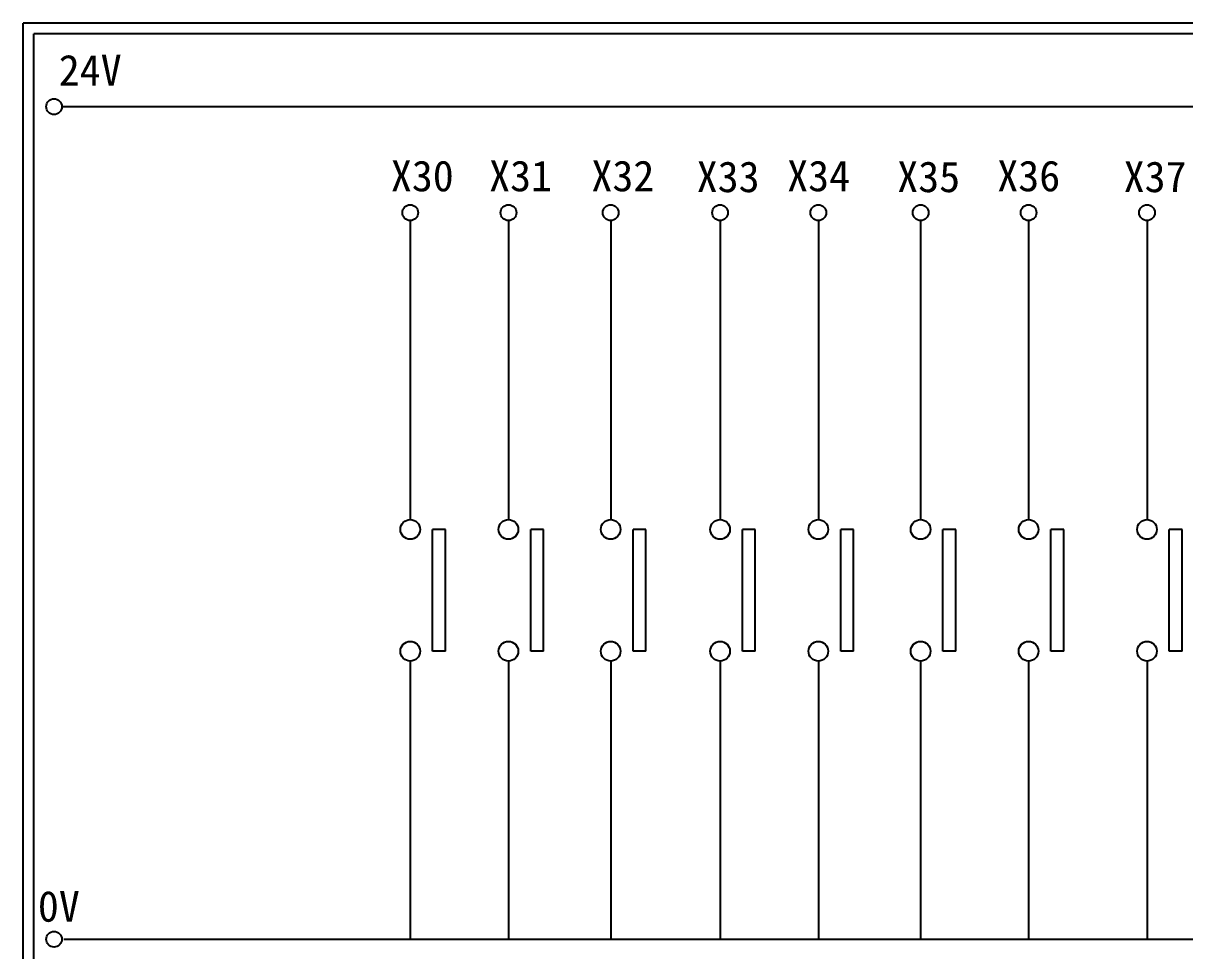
# Model space of a CAD drawing. Extents: x 275 to 562, y 265 to 469.
# Drawn here: x 274.9 to 410.6, y 360.6 to 468.9 of the extents above; entities that cross this region are included whole.
import ezdxf

# ---------------------------------------------------------------- set-up
doc = ezdxf.new("R2010")
doc.units = 0
doc.layers.get('0').update_dxf_attribs({"linetype": 'CONTINUOUS'})
doc.layers.add('圖框層', color=7, linetype='CONTINUOUS')
doc.layers.add('標尺寸層', color=3, linetype='CONTINUOUS')
doc.styles.add('STSL', font='kaiu.ttf')

msp = doc.modelspace()

# ---------------------------------------------------------------- linework, layer by layer
for p, q in [((324.22, 409.78), (322.71, 409.78)), ((335.7, 409.78), (334.19, 409.78)), ((347.64, 409.78), (346.14, 409.78)), ((360.42, 409.78), (358.92, 409.78)), ((371.9, 409.78), (370.4, 409.78)), ((383.85, 409.78), (382.34, 409.78)), ((396.46, 409.78), (394.95, 409.78)), ((410.3, 409.78), (408.79, 409.78)), ((324.22, 395.55), (322.71, 395.55)), ((335.7, 395.55), (334.19, 395.55)), ((347.64, 395.55), (346.14, 395.55)), ((360.42, 395.55), (358.92, 395.55)), ((371.9, 395.55), (370.4, 395.55)), ((383.85, 395.55), (382.34, 395.55)), ((396.46, 395.55), (394.95, 395.55)), ((410.3, 395.55), (408.79, 395.55))]:
    msp.add_line(p, q)
at = {"layer": '圖框層', "color": 7}
for p, q in [((561.9, 468.91), (274.9, 468.91)), ((274.9, 264.95), (274.9, 468.91)), ((560.65, 467.66), (276.15, 467.66)), ((276.15, 266.2), (276.15, 467.66))]:
    msp.add_line(p, q, dxfattribs=at)
at = {"layer": '標尺寸層', "color": 7}
for p, q in [((279.42, 459.17), (557.02, 459.17)), ((320.11, 445.86), (320.11, 410.93)), ((331.59, 445.86), (331.59, 410.93)), ((343.53, 445.86), (343.53, 410.93)), ((356.31, 445.86), (356.31, 410.93)), ((367.79, 445.86), (367.79, 410.93)), ((379.74, 445.86), (379.74, 410.93)), ((392.35, 445.86), (392.35, 410.93)), ((406.19, 445.86), (406.19, 410.93)), ((322.71, 395.55), (322.71, 409.78)), ((324.22, 395.55), (324.22, 409.78)), ((334.19, 395.55), (334.19, 409.78)), ((335.7, 395.55), (335.7, 409.78)), ((346.14, 395.55), (346.14, 409.78)), ((347.64, 395.55), (347.64, 409.78)), ((358.92, 395.55), (358.92, 409.78)), ((360.42, 395.55), (360.42, 409.78)), ((370.4, 395.55), (370.4, 409.78)), ((371.9, 395.55), (371.9, 409.78)), ((382.34, 395.55), (382.34, 409.78)), ((383.85, 395.55), (383.85, 409.78)), ((394.95, 395.55), (394.95, 409.78)), ((396.46, 395.55), (396.46, 409.78)), ((408.79, 395.55), (408.79, 409.78)), ((410.3, 395.55), (410.3, 409.78)), ((320.11, 394.41), (320.11, 361.9)), ((320.11, 394.4), (320.11, 361.9)), ((331.59, 394.41), (331.59, 361.9)), ((331.59, 394.4), (331.59, 361.9)), ((343.53, 394.41), (343.53, 361.9)), ((343.53, 394.4), (343.53, 361.9)), ((356.31, 394.41), (356.31, 361.9)), ((356.31, 394.4), (356.31, 361.9)), ((367.79, 394.41), (367.79, 361.9)), ((367.79, 394.4), (367.79, 361.9)), ((379.74, 394.41), (379.74, 361.9)), ((379.74, 394.4), (379.74, 361.9)), ((392.35, 394.41), (392.35, 361.9)), ((392.35, 394.4), (392.35, 361.9)), ((406.19, 394.41), (406.19, 361.9)), ((406.19, 394.4), (406.19, 361.9)), ((279.63, 361.9), (557.5, 361.9))]:
    msp.add_line(p, q, dxfattribs=at)
for centre, radius in [((278.5, 459.17), 0.92), ((320.11, 446.78), 0.92), ((331.59, 446.78), 0.92), ((343.53, 446.78), 0.92), ((356.31, 446.78), 0.92), ((356.31, 446.78), 0.92), ((367.79, 446.78), 0.92), ((379.74, 446.78), 0.92), ((379.74, 446.78), 0.92), ((392.35, 446.78), 0.92), ((406.19, 446.78), 0.92), ((406.19, 446.78), 0.92), ((320.11, 409.78), 1.15), ((331.59, 409.78), 1.15), ((343.53, 409.78), 1.15), ((356.31, 409.78), 1.15), ((367.79, 409.78), 1.15), ((379.74, 409.78), 1.15), ((392.35, 409.78), 1.15), ((406.19, 409.78), 1.15), ((320.11, 395.55), 1.15), ((331.59, 395.55), 1.15), ((343.53, 395.55), 1.15), ((356.31, 395.55), 1.15), ((367.79, 395.55), 1.15), ((379.74, 395.55), 1.15), ((392.35, 395.55), 1.15), ((406.19, 395.55), 1.15), ((278.5, 361.9), 0.92)]:
    msp.add_circle(centre, radius, dxfattribs=at)

# ---------------------------------------------------------------- texts
at = {"layer": '圖框層', "color": 4, "style": 'STSL'}
for s, p in [('24V', (279.05, 461.63)), ('X30', (317.85, 449.28)), ('X31', (329.33, 449.28)), ('X32', (341.28, 449.28)), ('X33', (353.58, 449.18)), ('X34', (364.15, 449.28)), ('X35', (377.01, 449.18)), ('X36', (388.7, 449.28)), ('X37', (403.46, 449.18)), ('0V', (276.61, 363.95))]:
    msp.add_text(s, height=3.6, dxfattribs=at).set_placement(p)

doc.saveas('drawing.dxf')
